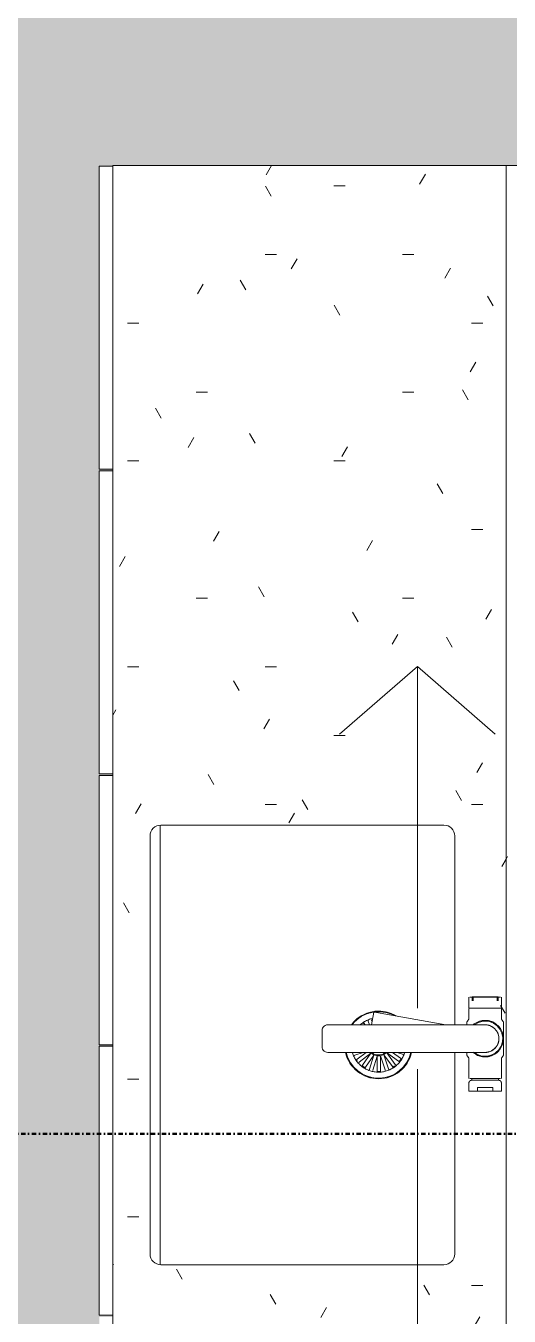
# Model space of a CAD drawing. Header units: millimetres. Extents: x -168557 to 193771, y -108373 to 197278.
# Drawn here: x 174054 to 174768, y -15590 to -13682 of the extents above; entities that cross this region are included whole.
import ezdxf

# ---------------------------------------------------------------- set-up
doc = ezdxf.new("R2010")
doc.units = ezdxf.units.MM
doc.linetypes.add('Dash dot', pattern=[15.875, 6.35, -4.7625, 0, -4.7625])
for name, color, linetype, lineweight in [('A-FLOR-PATT', 8, 'Continuous', 25), ('A-GLAZ', 151, 'Continuous', 9), ('G-ANNO-SYMB', 111, 'Continuous', 9), ('P-SANR-FIXT', 6, 'Continuous', 9), ('Q-CASE', 31, 'Continuous', 9)]:
    doc.layers.add(name, color=color, linetype=linetype, lineweight=lineweight)
pattern_1 = [(0, (182026.95, 0), (406.4, 101.6), [16.764, -288.036, 16.764, -288.036, -1625.6]), (0, (182026.95, 0), (406.4, 101.6), [-609.6, 16.764, -592.836, 16.764, -288.036, -711.2]), (0, (182026.95, 0), (406.4, 101.6), [-1524, 16.764, -186.436, 16.764, -491.236]), (120, (182179.35, 50.8), (-291.1882, 301.15272), [16.764, -288.036, 16.764, -288.036, -1625.6]), (120, (182179.35, 50.8), (-291.1882, 301.15272), [-609.6, 16.764, -592.836, 16.764, -288.036, -711.2]), (120, (182179.35, 50.8), (-291.1882, 301.15272), [-1524, 16.764, -186.436, 16.764, -491.236]), (240, (182230.15, 254), (-115.2118, -402.75272), [16.764, -288.036, 16.764, -288.036, -1625.6]), (240, (182230.15, 254), (-115.2118, -402.75272), [-609.6, 16.764, -592.836, 16.764, -288.036, -711.2]), (240, (182230.15, 254), (-115.2118, -402.75272), [-1524, 16.764, -186.436, 16.764, -491.236])]

# ---------------------------------------------------------------- blocks, each defined once
blk = doc.blocks.new('CRT_JAN_Correr_Vidro e Madeira_4 Folhas - 220x90 cm p 120-4292420-TERREO')
at = {"layer": 'A-GLAZ'}
for p, q in [((541.8, 240), (441.8, 355)), ((-558.2, 240), (-53.2, 240)), ((541.8, 240), (36.8, 240)), ((541.8, 240), (441.8, 125))]:
    blk.add_line(p, q, dxfattribs=at)
blk = doc.blocks.new('Blks_Coz_Caixa Baixa com 02 Portas - Branco-V22-TERREO')
at = {"layer": 'Q-CASE', "color": 55}
for p, q in [((324.1, -230), (-325.4, -230)), ((-399, -320), (-399, -300)), ((-1, -300), (-1, -320)), ((1, -320), (1, -300)), ((399, -300), (399, -320)), ((-399, -320), (-1, -320)), ((1, -320), (399, -320))]:
    blk.add_line(p, q, dxfattribs=at)
blk = doc.blocks.new('Blks_Coz_Caixa Baixa com Gaveteiros_0001 - Branco-3751011-TERREO')
at = {"layer": 'Q-CASE', "color": 55}
for p, q in [((-224, -320), (-224, -300)), ((224, -300), (224, -320)), ((-224, -320), (224, -320))]:
    blk.add_line(p, q, dxfattribs=at)
blk = doc.blocks.new('Blks_Coz_Caixa Baixa com 01 Porta - Branco 45cm largura-3891910-TERREO')
at = {"layer": 'Q-CASE', "color": 55}
for p, q in [((-224, -320), (-224, -300)), ((224, -300), (224, -320)), ((-224, -320), (224, -320))]:
    blk.add_line(p, q, dxfattribs=at)
blk = doc.blocks.new('Blks_Coz Franke_Cuba de Embutir Linea - Único-3966310-TERREO')
at = {"layer": 'P-SANR-FIXT', "color": 55}
for p, q in [((13.6, 148), (11, 140)), ((11, 133), (19.7, 145)), ((23.9, 142), (11.3, 124.5)), ((11.4, 124.6), (28.9, 137.3)), ((13.9, 148.9), (13.6, 148)), ((13.8, 148.5), (13.9, 148.9)), ((19.7, 145), (20.4, 146)), ((20.8, 146.6), (20, 145.5)), ((20.4, 146), (20.8, 146.6)), ((20.4, 146), (23.8, 143.6)), ((24.6, 142.8), (23.9, 142)), ((24.3, 142.4), (24.5, 142.8)), ((28.9, 137.3), (29.5, 137.8)), ((29.7, 137.9), (29.3, 137.6)), ((31.1, 136.3), (32.9, 133.8)), ((32.9, 133.8), (31.9, 133.1)), ((32.4, 133.4), (33.3, 134.1)), ((33.2, 134.1), (32.9, 133.8)), ((11.1, 124.4), (14.2, 120.1)), ((11.2, 124.5), (11.4, 124.6)), ((11.3, 124.5), (11.2, 124.4)), ((14.2, 120.3), (15.9, 115.4)), ((14.4, 120.4), (14.6, 120.5)), ((14.5, 120.4), (14.4, 120.3)), ((31.9, 133.1), (14.5, 120.4)), ((14.6, 120.5), (35.2, 127.2)), ((16, 115.5), (16, 110.3)), ((16.2, 115.5), (16.1, 115.5)), ((36.8, 122.2), (16.2, 115.5)), ((16.2, 115.5), (16.4, 115.5)), ((16.4, 115.5), (38, 115.5)), ((35.2, 127.2), (36.1, 127.5)), ((36.1, 127.5), (35.7, 127.3)), ((37.6, 122.5), (36.8, 122.2)), ((38, 115.5), (39.2, 115.5)), ((39.4, 115.5), (38.5, 115.5)), ((39.2, 115.5), (39.2, 110.3)), ((39.2, 115.5), (39.3, 115.5)), ((-37.3, 102.1), (-36.7, 102.3)), ((-36.7, 102.3), (-34.3, 103.1)), ((-35, 97.3), (-36, 97)), ((-36, 97), (-35.5, 97.2)), ((-29.7, 99.1), (-35, 97.3)), ((12.1, 101.5), (11, 100.7)), ((14.9, 105.8), (11.9, 101.5)), ((12.2, 101.3), (12.1, 101.4)), ((12.2, 101.4), (12.3, 101.2)), ((29.9, 88.9), (12.2, 101.3)), ((12.3, 101.2), (25.3, 83.9)), ((16.2, 110.7), (14.7, 105.7)), ((15.1, 105.6), (15, 105.7)), ((15.1, 105.7), (15.2, 105.6)), ((35.7, 99.3), (15.1, 105.6)), ((15.2, 105.6), (32.9, 93.2)), ((16.3, 110.7), (16.3, 110.7)), ((16.4, 110.7), (16.6, 110.6)), ((38, 110.3), (16.4, 110.3)), ((16.4, 110.3), (16.4, 110.3)), ((16.6, 110.6), (37.3, 104.3)), ((36.6, 99.1), (35.7, 99.3)), ((36.2, 99.2), (36.7, 99)), ((37.3, 104.3), (37.8, 104.2)), ((39.2, 110.3), (38, 110.3)), ((38.5, 110.3), (39.7, 110.3)), ((39.6, 110.3), (39.2, 110.3)), ((40, 111.7), (40, 113.3)), ((-32.1, 91.1), (-32.9, 90.6)), ((-32.9, 90.6), (-32.7, 90.7)), ((-32.7, 90.7), (-31.7, 91.4)), ((-31.5, 89.1), (-32.7, 90.7)), ((-31.7, 91.4), (-29.7, 92.9)), ((21.2, 80.8), (11, 94.2)), ((11, 89.8), (15.3, 77.5)), ((15.3, 77.5), (15.6, 76.5)), ((15.6, 76.5), (15.4, 77)), ((21.9, 79.8), (21.2, 80.8)), ((21.5, 80.4), (22, 79.7)), ((23.4, 81), (21.9, 79.8)), ((22.1, 79.6), (21.9, 79.8)), ((25.3, 83.9), (25.7, 83.4)), ((30.6, 88.4), (29.9, 88.9)), ((30.4, 88.6), (30.7, 88.3)), ((33.9, 92.5), (31.5, 89.1)), ((32.9, 93.2), (33.9, 92.5)), ((34.5, 92.1), (33.3, 92.9)), ((33.9, 92.5), (34.5, 92.1))]:
    blk.add_line(p, q, dxfattribs=at)
at = {"layer": 'P-SANR-FIXT', "color": 55, "flags": 128}
for points in [[(26.6, 153.9), (24.9, 154.9), (23.2, 155.9), (21.4, 156.8), (19.6, 157.6), (17.8, 158.4), (16, 159), (15.2, 159.3)], [(11, 151.2), (12.2, 150.8), (13.8, 150.3), (15.3, 149.7), (16.7, 149.1), (18.2, 148.4), (19.6, 147.6), (21, 146.8), (22.3, 145.9), (23.7, 145), (24.9, 144), (26.2, 143), (27.4, 141.9), (28.5, 140.8), (29.6, 139.7), (30.7, 138.5), (31.7, 137.2), (32.7, 135.9), (33.6, 134.6), (34.5, 133.2), (35.3, 131.8), (36, 130.4), (36.7, 129), (37.3, 127.5), (37.9, 126), (38.4, 124.4), (38.8, 122.9), (39.2, 121.3), (39.5, 119.8), (39.8, 118.2), (40, 116.6), (40.1, 115), (40.2, 113.4), (40.2, 112.5)], [(42.2, 137.7), (41.7, 138.6), (40.6, 140.3), (39.5, 141.9), (38.3, 143.4), (37, 144.9), (35.7, 146.4), (34.3, 147.8)], [(-46.1, 129.8), (-46.4, 129), (-47, 127.1), (-47.5, 125.2), (-48, 123.3), (-48.4, 121.4), (-48.7, 119.4), (-48.9, 117.5)], [(49, 116.9), (48.8, 118.4), (48.6, 120.3), (48.2, 122.3), (47.8, 124.2), (47.3, 126.1), (46.7, 128), (46, 129.8)], [(-49, 108.1), (-48.8, 106.6), (-48.6, 104.7), (-48.2, 102.7), (-47.8, 100.8), (-47.3, 98.9), (-46.7, 97), (-46, 95.2)], [(-29.7, 85.4), (-30.7, 86.5), (-31.7, 87.8), (-32.7, 89.1), (-33.6, 90.4), (-34.5, 91.8), (-35.3, 93.2), (-36, 94.6), (-36.7, 96), (-37.3, 97.5), (-37.9, 99), (-38.4, 100.6), (-38.8, 102.1), (-39.2, 103.7)], [(40.2, 112.5), (40.2, 110.9), (40.1, 109.3), (39.9, 107.7), (39.7, 106.1), (39.4, 104.5), (39.1, 102.9), (38.6, 101.4), (38.2, 99.9), (37.6, 98.3), (37, 96.8), (36.4, 95.4), (35.7, 93.9), (34.9, 92.5), (34.1, 91.1), (33.2, 89.8), (32.3, 88.5), (31.3, 87.2), (30.2, 86), (29.1, 84.8), (28, 83.7), (26.8, 82.6), (25.6, 81.5), (24.4, 80.5), (23.1, 79.6), (21.7, 78.7), (20.4, 77.8), (19, 77), (17.5, 76.3), (16.1, 75.6), (14.6, 75), (13.1, 74.5), (11.5, 74)], [(46.1, 95.2), (46.4, 96), (47, 97.9), (47.5, 99.8), (48, 101.7), (48.4, 103.6), (48.7, 105.6), (48.9, 107.5)], [(-42.2, 87.3), (-41.7, 86.4), (-40.6, 84.7), (-39.5, 83.1), (-38.3, 81.6), (-37, 80.1), (-35.7, 78.6), (-34.3, 77.2)], [(34, 76.9), (34.9, 77.8), (36.3, 79.3), (37.6, 80.7), (38.8, 82.3), (40, 83.8), (41.1, 85.5), (42.2, 87.1)], [(15.2, 65.7), (16.8, 66.3), (18.7, 67), (20.5, 67.8), (22.2, 68.6), (24, 69.5), (25.7, 70.5), (27.1, 71.5)]]:
    blk.add_lwpolyline(points, dxfattribs=at)
at = {"layer": 'P-SANR-FIXT', "color": 55}
for radius, start, end in [(50, 0, 77.2016), (50, 360, 77.1429), (49.2, 360, 77.0209), (50, 148.9235, 180), (50, 150.4702, 180), (49.2, 152.2991, 180), (14.8, 360, 39.0164), (50, 180, 188.0976), (50, 180, 233.1477), (50, 188.2755, 233.2806), (49.2, 180, 185.7457), (49.2, 188.5871, 232.6606), (49.2, 282.9791, 360), (50, 282.8571, 360), (50, 282.7984, 360), (14.8, 320.9836, 360)]:
    blk.add_arc((0, 112.5), radius, start, end, dxfattribs=at)
blk = doc.blocks.new('Blks_Coz Docol_Misturador Monocomando com Filtro - Cromado-3969051-TERREO')
at = {"layer": 'P-SANR-FIXT', "color": 55}
for p, q in [((-58.7, 23.9), (-61.5, 23.9)), ((-61.5, 22.8), (-61.5, 0)), ((-46, 23.9), (-58.7, 23.9)), ((-45, 0), (-45, 21.8)), ((-45, 21.8), (-45, 0)), ((-30.5, 23.9), (-44, 23.9)), ((-25.9, 26.3), (-27.3, 25.1)), ((0, 27), (-23.9, 27)), ((23.9, 27), (0, 27)), ((27.3, 25.1), (25.8, 26.3)), ((58.7, 23.9), (30.5, 23.9)), ((58.7, 22.8), (58.7, 0)), ((61.6, 19.9), (58.7, 19.9)), ((61.6, 0), (61.6, 19.9)), ((77.6, 23.9), (65.4, 23.9)), ((77.6, 23.9), (77.6, 11.3)), ((-55.9, 19), (-61.8, 19)), ((-61.8, 19), (-61.8, 0)), ((-55.9, 17.9), (-61.5, 17.9)), ((77.6, 11.3), (72, 11.3)), ((72, 6.3), (72, 11.3)), ((72, 6.3), (72, 0)), ((72, 0), (72, 6.3)), ((77.6, 11.3), (77.6, 6.3)), ((77.6, 8.5), (77.9, 8.5)), ((77.9, 7.2), (77.6, 7.2)), ((77.6, 0), (77.6, 6.3)), ((77.6, 6.3), (77.6, 0)), ((77.9, 8.5), (77.9, 7.2)), ((-61.8, 0), (-61.8, -19)), ((-61.8, -19), (-55.9, -19)), ((-61.5, 0), (-61.5, -22.8)), ((-61.5, -17.9), (-55.9, -17.9)), ((-45, 0), (-45, -21.8)), ((-45, -21.8), (-45, 0)), ((-20.4, -232.5), (-20.4, 0)), ((20.4, 0), (20.4, -232.4)), ((58.7, 0), (58.7, -22.8)), ((61.6, -19.9), (61.6, 0)), ((72, -6.3), (72, 0)), ((72, -6.3), (72, 0)), ((72, -11.3), (72, -6.3)), ((72, -11.3), (77.6, -11.3)), ((77.6, 0), (77.6, -6.3)), ((77.6, 0), (77.6, -6.3)), ((77.6, -6.3), (77.6, -11.3)), ((77.6, -7.2), (77.9, -7.2)), ((77.9, -8.5), (77.6, -8.5)), ((77.6, -11.3), (77.6, -23.9)), ((77.9, -7.2), (77.9, -8.5)), ((-61.5, -23.9), (-58.7, -23.9)), ((-58.7, -23.9), (-46, -23.9)), ((-44, -23.9), (-30.5, -23.9)), ((-27.3, -25.1), (-25.9, -26.3)), ((-23.9, -27), (-20.4, -27)), ((20.4, -27), (23.9, -27)), ((25.8, -26.3), (27.3, -25.1)), ((30.5, -23.9), (58.7, -23.9)), ((58.7, -19.9), (61.6, -19.9)), ((65.4, -23.9), (77.6, -23.9)), ((-38.5, -160.5), (-20.4, -58)), ((-39.2, -164.5), (-38.5, -160.5)), ((-39.2, -164.5), (-20.4, -167.8)), ((0, -240.9), (-11.9, -240.9)), ((11.8, -240.9), (0, -240.9))]:
    blk.add_line(p, q, dxfattribs=at)
at = {"layer": 'P-SANR-FIXT', "color": 55, "flags": 128}
for points in [[(-46, 23.9), (-46, 23.9), (-46, 23.9), (-45.9, 23.9), (-45.9, 23.9), (-45.8, 23.9), (-45.8, 23.9), (-45.8, 23.9), (-45.7, 23.9), (-45.7, 23.9), (-45.7, 23.8), (-45.6, 23.8), (-45.6, 23.8), (-45.5, 23.8), (-45.5, 23.8), (-45.5, 23.8), (-45.4, 23.7), (-45.4, 23.7), (-45.4, 23.7), (-45.4, 23.7), (-45.3, 23.6), (-45.3, 23.6), (-45.3, 23.6), (-45.2, 23.5), (-45.2, 23.5), (-45.2, 23.5), (-45.2, 23.4), (-45.2, 23.4), (-45.1, 23.4), (-45.1, 23.3), (-45.1, 23.3), (-45.1, 23.3), (-45.1, 23.2), (-45.1, 23.2), (-45.1, 23.1), (-45.1, 23.1), (-45, 23.1), (-45, 23), (-45, 23), (-45, 22.9), (-45, 22.9)], [(-45, 22.9), (-45, 23), (-45, 23), (-45, 23), (-45, 23.1), (-45, 23.1), (-45, 23.2), (-45, 23.2), (-45, 23.2), (-45, 23.3), (-45, 23.3), (-44.9, 23.4), (-44.9, 23.4), (-44.9, 23.4), (-44.9, 23.5), (-44.9, 23.5), (-44.8, 23.5), (-44.8, 23.6), (-44.8, 23.6), (-44.8, 23.6), (-44.7, 23.6), (-44.7, 23.7), (-44.7, 23.7), (-44.6, 23.7), (-44.6, 23.7), (-44.6, 23.8), (-44.5, 23.8), (-44.5, 23.8), (-44.5, 23.8), (-44.4, 23.8), (-44.4, 23.9), (-44.4, 23.9), (-44.3, 23.9), (-44.3, 23.9), (-44.2, 23.9), (-44.2, 23.9), (-44.2, 23.9), (-44.1, 23.9), (-44.1, 23.9), (-44.1, 23.9), (-44, 23.9)], [(-45, 0), (-45, 0.9), (-45, 1.8), (-45, 2.7), (-45, 3.7), (-45, 4.6), (-45, 5.4), (-45, 6.3), (-45, 7.2), (-45, 8.1), (-45, 8.9), (-45, 9.8), (-45, 10.6), (-45, 11.4), (-45, 12.2), (-45, 12.9), (-45, 13.7), (-45, 14.4), (-45, 15.1), (-45, 15.8), (-45, 16.4), (-45, 17.1), (-45, 17.7), (-45, 18.2), (-45, 18.8), (-45, 19.3), (-45, 19.8), (-45, 20.2), (-45, 20.6), (-45, 21), (-45, 21.4), (-45, 21.7), (-45, 22), (-45, 22.2), (-45, 22.4), (-45, 22.6), (-45, 22.7), (-45, 22.8), (-45, 22.9), (-45, 22.9), (-45, 22.9)], [(-45, 22.9), (-45, 22.9), (-45, 22.9), (-45, 22.8), (-45, 22.6), (-45, 22.5), (-45, 22.3), (-45, 22), (-45, 21.8), (-45, 21.5), (-45, 21.1), (-45, 20.7), (-45, 20.3), (-45, 19.9), (-45, 19.4), (-45, 18.9), (-45, 18.4), (-45, 17.8), (-45, 17.2), (-45, 16.6), (-45, 16), (-45, 15.3), (-45, 14.6), (-45, 13.9), (-45, 13.1), (-45, 12.4), (-45, 11.6), (-45, 10.8), (-45, 10), (-45, 9.2), (-45, 8.3), (-45, 7.4), (-45, 6.6), (-45, 5.7), (-45, 4.8), (-45, 3.9), (-45, 3), (-45, 2.1), (-45, 1.2), (-45, 0.2), (-45, 0)], [(-45, 0), (-45, 0.9), (-45, 1.8), (-45, 2.7), (-45, 3.7), (-45, 4.6), (-45, 5.4), (-45, 6.3), (-45, 7.2), (-45, 8.1), (-45, 8.9), (-45, 9.8), (-45, 10.6), (-45, 11.4), (-45, 12.2), (-45, 12.9), (-45, 13.7), (-45, 14.4), (-45, 15.1), (-45, 15.8), (-45, 16.4), (-45, 17.1), (-45, 17.7), (-45, 18.2), (-45, 18.8), (-45, 19.3), (-45, 19.8), (-45, 20.2), (-45, 20.6), (-45, 21), (-45, 21.4), (-45, 21.7), (-45, 22), (-45, 22.2), (-45, 22.4), (-45, 22.6), (-45, 22.7), (-45, 22.8), (-45, 22.9), (-45, 22.9), (-45, 22.9)], [(-45, 22.9), (-45, 22.9), (-45, 22.9), (-45, 22.8), (-45, 22.6), (-45, 22.5), (-45, 22.3), (-45, 22), (-45, 21.8), (-45, 21.5), (-45, 21.1), (-45, 20.7), (-45, 20.3), (-45, 19.9), (-45, 19.4), (-45, 18.9), (-45, 18.4), (-45, 17.8), (-45, 17.2), (-45, 16.6), (-45, 16), (-45, 15.3), (-45, 14.6), (-45, 13.9), (-45, 13.1), (-45, 12.4), (-45, 11.6), (-45, 10.8), (-45, 10), (-45, 9.2), (-45, 8.3), (-45, 7.4), (-45, 6.6), (-45, 5.7), (-45, 4.8), (-45, 3.9), (-45, 3), (-45, 2.1), (-45, 1.2), (-45, 0.2), (-45, 0)], [(-30.5, 23.9), (-30.3, 23.9), (-30.1, 23.9), (-29.9, 24), (-29.7, 24), (-29.5, 24), (-29.3, 24.1), (-29.1, 24.1), (-28.9, 24.2), (-28.7, 24.2), (-28.5, 24.3), (-28.4, 24.4), (-28.2, 24.5), (-28, 24.6), (-27.8, 24.7), (-27.7, 24.8), (-27.5, 24.9), (-27.3, 25), (-27.3, 25.1)], [(27, 0), (27, 1.1), (26.9, 2.2), (26.8, 3.2), (26.7, 4.3), (26.5, 5.4), (26.2, 6.4), (26, 7.5), (25.6, 8.5), (25.3, 9.5), (24.9, 10.5), (24.4, 11.5), (24, 12.5), (23.4, 13.4), (22.9, 14.4), (22.3, 15.3), (21.7, 16.1), (21, 17), (20.3, 17.8), (19.6, 18.6), (18.8, 19.4), (18, 20.1), (17.2, 20.8), (16.4, 21.5), (15.5, 22.1), (14.6, 22.7), (13.7, 23.3), (12.7, 23.8), (11.8, 24.3), (10.8, 24.8), (9.8, 25.2), (8.8, 25.6), (7.7, 25.9), (6.7, 26.2), (5.7, 26.4), (4.6, 26.6), (3.5, 26.8), (2.4, 26.9), (1.4, 27), (0.3, 27), (-0.8, 27), (-1.9, 27), (-2.9, 26.9), (-4, 26.7), (-5.1, 26.5), (-6.1, 26.3), (-7.2, 26), (-8.2, 25.7), (-9.2, 25.4), (-10.3, 25), (-11.2, 24.6), (-12.2, 24.1), (-13.2, 23.6), (-14.1, 23), (-15, 22.5), (-15.9, 21.8), (-16.8, 21.2), (-17.6, 20.5), (-18.4, 19.8), (-19.2, 19), (-19.9, 18.3), (-20.6, 17.4), (-21.3, 16.6), (-22, 15.7), (-22.6, 14.8), (-23.2, 13.9), (-23.7, 13), (-24.2, 12), (-24.7, 11.1), (-25.1, 10.1), (-25.5, 9.1), (-25.8, 8), (-26.1, 7), (-26.4, 5.9), (-26.6, 4.9), (-26.7, 3.8), (-26.9, 2.7), (-27, 1.7), (-27, 0.6), (-27, 0)], [(-26, 0), (-25.2, 6.4), (-22.8, 12.5), (-19, 17.7), (-14, 21.9), (-8.2, 24.7), (-1.8, 25.9), (4.7, 25.6), (10.9, 23.6), (16.4, 20.2), (20.9, 15.5), (24.1, 9.9), (25.5, 4.9), (26, 0)], [(-25.9, 26.3), (-25.8, 26.4), (-25.7, 26.4), (-25.6, 26.5), (-25.5, 26.6), (-25.4, 26.6), (-25.2, 26.7), (-25.1, 26.7), (-25, 26.8), (-24.9, 26.8), (-24.8, 26.9), (-24.7, 26.9), (-24.5, 26.9), (-24.4, 27), (-24.3, 27), (-24.2, 27), (-24, 27), (-23.9, 27), (-23.9, 27)], [(-20.4, 0), (-19.8, 4.9), (-18.1, 9.5), (-15.3, 13.5), (-11.6, 16.8), (-7.2, 19.1), (-2.5, 20.2), (2.5, 20.2), (7.2, 19.1), (11.6, 16.8), (15.3, 13.5), (18.1, 9.5), (19.8, 4.9), (20.4, 0)], [(3.5, 20.1), (2.7, 20.2), (1.9, 20.3), (1.1, 20.3), (0.3, 20.4), (-0.5, 20.4), (-1.3, 20.3), (-2.1, 20.3), (-3, 20.1), (-3.8, 20), (-4.6, 19.8), (-5.3, 19.7), (-6.1, 19.4), (-6.9, 19.2), (-7.7, 18.9), (-8.4, 18.5), (-9.1, 18.2), (-9.9, 17.8), (-10.6, 17.4), (-11.3, 17), (-11.9, 16.5), (-12.6, 16), (-13.2, 15.5), (-13.8, 15), (-14.4, 14.4), (-15, 13.8), (-15.5, 13.2)], [(7.9, 18.8), (7.1, 19.1), (6.3, 19.4), (5.6, 19.6), (4.8, 19.8), (4, 20)], [(23.9, 27), (24, 27), (24.1, 27), (24.3, 27), (24.4, 27), (24.5, 27), (24.6, 26.9), (24.7, 26.9), (24.8, 26.9), (25, 26.8), (25.1, 26.8), (25.2, 26.7), (25.3, 26.7), (25.4, 26.6), (25.5, 26.6), (25.6, 26.5), (25.7, 26.4), (25.8, 26.3), (25.8, 26.3)], [(27.3, 25.1), (27.4, 25), (27.6, 24.9), (27.7, 24.7), (27.9, 24.6), (28.1, 24.5), (28.3, 24.4), (28.4, 24.4), (28.6, 24.3), (28.8, 24.2), (29, 24.2), (29.2, 24.1), (29.4, 24), (29.6, 24), (29.8, 24), (30, 24), (30.2, 23.9), (30.4, 23.9), (30.5, 23.9)], [(61.6, 20.1), (61.6, 20.3), (61.6, 20.4), (61.6, 20.6), (61.7, 20.7), (61.7, 20.9), (61.7, 21), (61.8, 21.2), (61.8, 21.3), (61.9, 21.5), (61.9, 21.6), (62, 21.8), (62, 21.9), (62.1, 22), (62.2, 22.1), (62.3, 22.3), (62.4, 22.4), (62.5, 22.5), (62.6, 22.6), (62.7, 22.7), (62.8, 22.9), (62.9, 23), (63, 23.1), (63.1, 23.2), (63.2, 23.2), (63.4, 23.3), (63.5, 23.4), (63.6, 23.5), (63.7, 23.5), (63.9, 23.6), (64, 23.7), (64.2, 23.7), (64.3, 23.8), (64.5, 23.8), (64.6, 23.8), (64.8, 23.9), (64.9, 23.9), (65.1, 23.9), (65.2, 23.9), (65.4, 23.9), (65.4, 23.9)], [(61.6, 16.9), (61.6, 17.4), (61.6, 17.8), (61.6, 18.1), (61.6, 18.5), (61.6, 18.8), (61.6, 19), (61.6, 19.3), (61.6, 19.5), (61.6, 19.7), (61.6, 19.8), (61.6, 20), (61.6, 20.1), (61.6, 20.1), (61.6, 20.1), (61.6, 20.1)], [(61.6, 20.1), (61.6, 20.1), (61.6, 20.1), (61.6, 20), (61.6, 19.9), (61.6, 19.7), (61.6, 19.6), (61.6, 19.4), (61.6, 19.1), (61.6, 18.8), (61.6, 18.5), (61.6, 18.2), (61.6, 17.9), (61.6, 17.5), (61.6, 17.1), (61.6, 16.6), (61.6, 16.2), (61.6, 15.7), (61.6, 15.1), (61.6, 14.6), (61.6, 14), (61.6, 13.4), (61.6, 12.8), (61.6, 12.2), (61.6, 11.5), (61.6, 10.9), (61.6, 10.2), (61.6, 9.5), (61.6, 8.8), (61.6, 8), (61.6, 7.3), (61.6, 6.5), (61.6, 5.8), (61.6, 5), (61.6, 4.2), (61.6, 3.4), (61.6, 2.6), (61.6, 1.8), (61.6, 1), (61.6, 0.2), (61.6, 0)], [(-16, 12.6), (-16.5, 11.9), (-17, 11.3), (-17.4, 10.6), (-17.8, 9.9), (-18.2, 9.1), (-18.6, 8.4), (-18.9, 7.7), (-19.2, 6.9), (-19.4, 6.1), (-19.7, 5.3), (-19.9, 4.6), (-20, 3.8), (-20.2, 2.9), (-20.3, 2.1), (-20.3, 1.3), (-20.4, 0.5), (-20.4, -0.3)], [(14, 14.8), (13.4, 15.4), (12.7, 15.9), (12.1, 16.4), (11.4, 16.9), (10.8, 17.3), (10.1, 17.7), (9.3, 18.1), (8.6, 18.5)], [(20.4, 0.3), (20.3, 1.1), (20.3, 1.9), (20.2, 2.7), (20.1, 3.5), (19.9, 4.3), (19.7, 5.1), (19.5, 5.9), (19.2, 6.7), (19, 7.5), (18.6, 8.2), (18.3, 8.9), (17.9, 9.7), (17.5, 10.4), (17.1, 11.1), (16.6, 11.7), (16.2, 12.4), (15.6, 13), (15.1, 13.7), (14.6, 14.2)], [(-45, 0), (-45, -0.9), (-45, -1.8), (-45, -2.7), (-45, -3.7), (-45, -4.6), (-45, -5.4), (-45, -6.3), (-45, -7.2), (-45, -8.1), (-45, -8.9), (-45, -9.8), (-45, -10.6), (-45, -11.4), (-45, -12.2), (-45, -12.9), (-45, -13.7), (-45, -14.4), (-45, -15.1), (-45, -15.8), (-45, -16.4), (-45, -17.1), (-45, -17.7), (-45, -18.2), (-45, -18.8), (-45, -19.3), (-45, -19.8), (-45, -20.2), (-45, -20.6), (-45, -21), (-45, -21.4), (-45, -21.7), (-45, -22), (-45, -22.2), (-45, -22.4), (-45, -22.6), (-45, -22.7), (-45, -22.8), (-45, -22.9), (-45, -22.9), (-45, -22.9)], [(-45, -22.9), (-45, -22.9), (-45, -22.9), (-45, -22.8), (-45, -22.6), (-45, -22.5), (-45, -22.3), (-45, -22), (-45, -21.8), (-45, -21.5), (-45, -21.1), (-45, -20.7), (-45, -20.3), (-45, -19.9), (-45, -19.4), (-45, -18.9), (-45, -18.4), (-45, -17.8), (-45, -17.2), (-45, -16.6), (-45, -16), (-45, -15.3), (-45, -14.6), (-45, -13.9), (-45, -13.1), (-45, -12.4), (-45, -11.6), (-45, -10.8), (-45, -10), (-45, -9.2), (-45, -8.3), (-45, -7.4), (-45, -6.6), (-45, -5.7), (-45, -4.8), (-45, -3.9), (-45, -3), (-45, -2.1), (-45, -1.2), (-45, -0.2), (-45, 0)], [(-45, 0), (-45, -0.9), (-45, -1.8), (-45, -2.7), (-45, -3.7), (-45, -4.6), (-45, -5.4), (-45, -6.3), (-45, -7.2), (-45, -8.1), (-45, -8.9), (-45, -9.8), (-45, -10.6), (-45, -11.4), (-45, -12.2), (-45, -12.9), (-45, -13.7), (-45, -14.4), (-45, -15.1), (-45, -15.8), (-45, -16.4), (-45, -17.1), (-45, -17.7), (-45, -18.2), (-45, -18.8), (-45, -19.3), (-45, -19.8), (-45, -20.2), (-45, -20.6), (-45, -21), (-45, -21.4), (-45, -21.7), (-45, -22), (-45, -22.2), (-45, -22.4), (-45, -22.6), (-45, -22.7), (-45, -22.8), (-45, -22.9), (-45, -22.9), (-45, -22.9)], [(-45, -22.9), (-45, -22.9), (-45, -22.9), (-45, -22.8), (-45, -22.6), (-45, -22.5), (-45, -22.3), (-45, -22), (-45, -21.8), (-45, -21.5), (-45, -21.1), (-45, -20.7), (-45, -20.3), (-45, -19.9), (-45, -19.4), (-45, -18.9), (-45, -18.4), (-45, -17.8), (-45, -17.2), (-45, -16.6), (-45, -16), (-45, -15.3), (-45, -14.6), (-45, -13.9), (-45, -13.1), (-45, -12.4), (-45, -11.6), (-45, -10.8), (-45, -10), (-45, -9.2), (-45, -8.3), (-45, -7.4), (-45, -6.6), (-45, -5.7), (-45, -4.8), (-45, -3.9), (-45, -3), (-45, -2.1), (-45, -1.2), (-45, -0.2), (-45, 0)], [(-27, 0), (-27, -1.1), (-26.9, -2.2), (-26.8, -3.2), (-26.7, -4.3), (-26.5, -5.4), (-26.2, -6.4), (-26, -7.5), (-25.6, -8.5), (-25.3, -9.5), (-24.9, -10.5), (-24.4, -11.5), (-24, -12.5), (-23.4, -13.4), (-22.9, -14.4), (-22.3, -15.3), (-21.7, -16.1), (-21, -17), (-20.4, -17.7)], [(-20.9, -15.5), (-24.1, -9.9), (-25.5, -4.9), (-26, 0)], [(20.2, -17.9), (20.6, -17.4), (21.3, -16.6), (22, -15.7), (22.6, -14.8), (23.2, -13.9), (23.7, -13), (24.2, -12), (24.7, -11.1), (25.1, -10.1), (25.5, -9.1), (25.8, -8), (26.1, -7), (26.4, -5.9), (26.6, -4.9), (26.7, -3.8), (26.9, -2.7), (27, -1.7), (27, -0.6), (27, 0)], [(26, 0), (25.2, -6.4), (22.8, -12.5), (20.4, -15.8)], [(61.6, 0), (61.6, -0.8), (61.6, -1.6), (61.6, -2.4), (61.6, -3.2), (61.6, -4), (61.6, -4.8), (61.6, -5.6), (61.6, -6.3), (61.6, -7.1), (61.6, -7.8), (61.6, -8.6), (61.6, -9.3), (61.6, -10), (61.6, -10.7), (61.6, -11.4), (61.6, -12), (61.6, -12.7), (61.6, -13.3), (61.6, -13.9), (61.6, -14.4), (61.6, -15), (61.6, -15.5), (61.6, -16), (61.6, -16.5), (61.6, -16.9), (61.6, -17.4), (61.6, -17.8), (61.6, -18.1), (61.6, -18.5), (61.6, -18.8), (61.6, -19), (61.6, -19.3), (61.6, -19.5), (61.6, -19.7), (61.6, -19.8), (61.6, -20), (61.6, -20.1), (61.6, -20.1), (61.6, -20.1), (61.6, -20.1)], [(61.6, -20.1), (61.6, -20.1), (61.6, -20.1), (61.6, -20), (61.6, -19.9), (61.6, -19.7), (61.6, -19.6), (61.6, -19.4), (61.6, -19.1), (61.6, -18.8), (61.6, -18.5), (61.6, -18.2), (61.6, -17.9), (61.6, -17.5), (61.6, -17.1)], [(-45, -22.9), (-45, -23), (-45, -23), (-45, -23), (-45.1, -23.1), (-45.1, -23.1), (-45.1, -23.2), (-45.1, -23.2), (-45.1, -23.2), (-45.1, -23.3), (-45.1, -23.3), (-45.1, -23.4), (-45.2, -23.4), (-45.2, -23.4), (-45.2, -23.5), (-45.2, -23.5), (-45.2, -23.5), (-45.3, -23.6), (-45.3, -23.6), (-45.3, -23.6), (-45.3, -23.6), (-45.4, -23.7), (-45.4, -23.7), (-45.4, -23.7), (-45.5, -23.7), (-45.5, -23.8), (-45.5, -23.8), (-45.6, -23.8), (-45.6, -23.8), (-45.6, -23.8), (-45.7, -23.9), (-45.7, -23.9), (-45.8, -23.9), (-45.8, -23.9), (-45.8, -23.9), (-45.9, -23.9), (-45.9, -23.9), (-45.9, -23.9), (-46, -23.9), (-46, -23.9), (-46, -23.9)], [(-44, -23.9), (-44.1, -23.9), (-44.1, -23.9), (-44.2, -23.9), (-44.2, -23.9), (-44.2, -23.9), (-44.3, -23.9), (-44.3, -23.9), (-44.4, -23.9), (-44.4, -23.9), (-44.4, -23.8), (-44.5, -23.8), (-44.5, -23.8), (-44.5, -23.8), (-44.6, -23.8), (-44.6, -23.8), (-44.6, -23.7), (-44.7, -23.7), (-44.7, -23.7), (-44.7, -23.7), (-44.8, -23.6), (-44.8, -23.6), (-44.8, -23.6), (-44.8, -23.5), (-44.9, -23.5), (-44.9, -23.5), (-44.9, -23.4), (-44.9, -23.4), (-44.9, -23.4), (-45, -23.3), (-45, -23.3), (-45, -23.3), (-45, -23.2), (-45, -23.2), (-45, -23.1), (-45, -23.1), (-45, -23.1), (-45, -23), (-45, -23), (-45, -22.9), (-45, -22.9)], [(-27.3, -25.1), (-27.4, -25), (-27.6, -24.9), (-27.7, -24.7), (-27.9, -24.6), (-28.1, -24.5), (-28.3, -24.4), (-28.4, -24.4), (-28.6, -24.3), (-28.8, -24.2), (-29, -24.2), (-29.2, -24.1), (-29.4, -24), (-29.6, -24), (-29.8, -24), (-30, -24), (-30.2, -23.9), (-30.4, -23.9), (-30.5, -23.9)], [(-23.9, -27), (-24, -27), (-24.1, -27), (-24.2, -27), (-24.4, -27), (-24.5, -27), (-24.6, -26.9), (-24.7, -26.9), (-24.8, -26.9), (-25, -26.8), (-25.1, -26.8), (-25.2, -26.7), (-25.3, -26.7), (-25.4, -26.6), (-25.5, -26.5), (-25.6, -26.5), (-25.7, -26.4), (-25.8, -26.3), (-25.9, -26.3)], [(25.8, -26.3), (25.7, -26.4), (25.7, -26.4), (25.6, -26.5), (25.5, -26.6), (25.3, -26.6), (25.2, -26.7), (25.1, -26.7), (25, -26.8), (24.9, -26.8), (24.8, -26.9), (24.7, -26.9), (24.6, -26.9), (24.4, -27), (24.3, -27), (24.2, -27), (24.1, -27), (24, -27), (23.9, -27)], [(30.5, -23.9), (30.3, -23.9), (30.1, -23.9), (29.9, -24), (29.7, -24), (29.5, -24), (29.3, -24.1), (29.1, -24.1), (28.9, -24.2), (28.7, -24.2), (28.5, -24.3), (28.4, -24.4), (28.2, -24.5), (28, -24.6), (27.8, -24.7), (27.7, -24.8), (27.5, -24.9), (27.3, -25), (27.3, -25.1)], [(65.4, -23.9), (65.2, -23.9), (65.1, -23.9), (64.9, -23.9), (64.8, -23.9), (64.6, -23.9), (64.5, -23.8), (64.4, -23.8), (64.2, -23.7), (64.1, -23.7), (63.9, -23.6), (63.8, -23.6), (63.6, -23.5), (63.5, -23.4), (63.4, -23.3), (63.3, -23.3), (63.1, -23.2), (63, -23.1), (62.9, -23), (62.8, -22.9), (62.7, -22.8), (62.6, -22.7), (62.5, -22.6), (62.4, -22.4), (62.3, -22.3), (62.2, -22.2), (62.1, -22.1), (62.1, -21.9), (62, -21.8), (61.9, -21.6), (61.9, -21.5), (61.8, -21.4), (61.8, -21.2), (61.7, -21.1), (61.7, -20.9), (61.7, -20.8), (61.6, -20.6), (61.6, -20.5), (61.6, -20.3), (61.6, -20.2), (61.6, -20.1)], [(-11.9, -240.9), (-13.8, -240.7), (-15.6, -240.1), (-17.2, -239.1), (-18.5, -237.8), (-19.5, -236.2), (-20.2, -234.4), (-20.4, -232.5)], [(20.4, -232.4), (20.2, -234.3), (19.5, -236.1), (18.5, -237.7), (17.2, -239.1), (15.5, -240.1), (13.7, -240.7), (11.8, -240.9)]]:
    blk.add_lwpolyline(points, dxfattribs=at)
at = {"layer": 'P-SANR-FIXT', "color": 55}
for start, end in [(141.346, 144), (322.1902, 324)]:
    blk.add_arc((0, 0), 26, start, end, dxfattribs=at)

msp = doc.modelspace()

# ---------------------------------------------------------------- hatches: boundary and pattern name
at = {"layer": 'A-FLOR-PATT', "lineweight": 9}
h = msp.add_hatch(dxfattribs=at)
h.set_pattern_fill('FP_6', color=9, style=0, pattern_type=2)
h.set_pattern_definition(pattern_1)
h.paths.add_polyline_path([(174773.796, -5639.186), (174776.037, -5640.48), (174775.714, -5639.981), (174774.832, -5639.615)])
h.paths.add_polyline_path([(174772.332, -5635.651), (174773.001, -5638.151), (174773.001, -5637.268), (174772.502, -5636.062)])
h.paths.add_polyline_path([(170982.332, -19319.651), (174082.332, -19319.651), (174082.332, -17819.651), (174072.332, -17819.651), (174072.332, -17359.651), (174082.332, -17359.651), (174082.332, -17039.651), (174072.332, -17039.651), (174072.332, -16739.651), (174082.332, -16739.651), (174082.332, -16489.651), (174182.332, -16489.651), (174182.332, -16488.651), (174162.332, -16488.651), (174162.332, -16040.651), (174182.332, -16040.306), (174182.332, -16039.306), (174162.332, -16039.306), (174162.332, -15591.306), (174182.332, -15591.306), (174182.332, -15588.651), (174162.332, -15588.651), (174162.332, -15190.651), (174182.332, -15190.651), (174182.332, -15188.651), (174162.332, -15188.651), (174162.332, -14790.651), (174182.332, -14790.651), (174182.332, -14787.995), (174162.332, -14787.995), (174162.332, -14339.995), (174182.332, -14339.995), (174182.332, -14337.995), (174162.332, -14337.995), (174162.332, -13889.995), (174182.332, -13889.995), (174182.332, -13888.995), (174782.332, -13888.995), (174782.332, -13088.651), (174772.332, -13088.651), (174772.332, -12988.651), (174782.332, -12988.651), (174782.332, -8790.651), (174772.332, -8790.651), (174772.332, -8690.651), (174782.332, -8690.651), (174782.332, -8139.651), (174772.332, -8139.651), (174772.332, -5539.651), (174782.332, -5539.651), (174782.332, -5299.651), (175363.332, -5299.651), (175363.332, -5289.651), (175463.332, -5289.651), (175463.332, -5299.651), (178961.332, -5299.291), (178961.332, -5289.651), (179061.332, -5289.651), (179061.332, -5299.651), (179642.332, -5299.651), (179642.332, -3999.651), (179582.332, -3999.651), (179582.332, -5289.651), (179502.332, -5289.651), (179502.332, -3999.651), (179442.332, -3999.651), (179442.332, -3939.651), (174982.332, -3939.651), (174982.332, -3999.651), (174782.332, -3999.651), (174782.332, -3939.651), (170982.332, -3939.651), (170982.332, -3999.651), (170922.332, -3999.651), (170922.332, -7934.651), (170982.332, -7934.651), (170982.332, -8134.651), (170782.332, -8134.651), (170782.332, -11579.651), (170982.332, -11579.651), (170982.332, -11779.651), (170782.332, -11779.651), (170782.332, -15224.651), (170982.332, -15224.651), (170982.332, -15424.651), (170782.332, -15424.651), (170782.332, -19119.651), (170982.332, -19119.651)])
h.paths.add_polyline_path([(172688.18, -12639.651), (172072.469, -12639.651), (172065.307, -12579.899), (172062.677, -12550.623), (172061.307, -12519.514), (172061.556, -12494.655), (172062.876, -12474.035), (172071.203, -12386.721), (172071.513, -12366.861), (172070.046, -12297.499), (172070.827, -12270.424), (172073.243, -12241.428), (172077.412, -12214.298), (172083.437, -12186.75), (172095.477, -12141.569), (172107.339, -12096.311), (172112.879, -12069.376), (172116.391, -12045.28), (172118.492, -12023.202), (172120.292, -11992.069), (172121.349, -11949.9), (172121.084, -11900.849), (172119.191, -11819.598), (172115.198, -11653.255), (172114.48, -11570.799), (172115.331, -11497.502), (172117.691, -11352.01), (172116.589, -11315.523), (172114.885, -11290.148), (172113.045, -11271.091), (172109.756, -11245.91), (172105.662, -11221.69), (172100.82, -11198.484), (172095.283, -11176.335), (172085.85, -11144.054), (172067.969, -11084.788), (172056.564, -11041.426), (172045.449, -10993.786), (172035.436, -10945.504), (172027.094, -10899.598), (172017.01, -10838.107), (172000.274, -11024.17), (171985.906, -11195.388), (171982.693, -11242.241), (171980.126, -11296.47), (171978.681, -11352.339), (171977.818, -11431.814), (171977.461, -11584.193), (171977.957, -12022.534), (171979.669, -12070.776), (171982.331, -12112.014), (171986.759, -12161.794), (171996.557, -12261.867), (171997.927, -12292.114), (171998.141, -12341.091), (171997.703, -12423.813), (172000.484, -12559.033), (171999.995, -12586.024), (171999.246, -12608.428), (171997.838, -12639.651), (171628.026, -12639.651), (171624.156, -12567.036), (171623.473, -12539.177), (171623.33, -12508.153), (171624.486, -12416.828), (171626.443, -12274.518), (171626.517, -12185.753), (171625.407, -12106.52), (171622.518, -12010.611), (171618.152, -11898.429), (171613.098, -11802.975), (171603.944, -11642.226), (171602.389, -11581.055), (171599.327, -11379.554), (171598.53, -11239.25), (171599.069, -11151.376), (171599.591, -11144.37), (171600.717, -11138.587), (171605.919, -11122.228), (171608.703, -11102.102), (171609.334, -11090.636), (171609.619, -11062.452), (171612.135, -11024.218), (171614.005, -10996.646), (171615.466, -10954.854), (171616.734, -10909.351), (171620.798, -10833.252), (171619.882, -10800.667), (171617.743, -10738.811), (171617.869, -10688.101), (171619.681, -10571.253), (171621.152, -10256.23), (171622.581, -10115.218), (171621.942, -10048.098), (171620.07, -9968.77), (171616.914, -9873.225), (171610.908, -9721.3), (171607.38, -9639.651), (171997.312, -9639.651), (171999.086, -9647.061), (172001.321, -9669.191), (172006.537, -9761.909), (172007.959, -9793.075), (172009.781, -9813.916), (172014.778, -9854.925), (172017.395, -9873.225), (172023.339, -9854.925), (172030.905, -9827.044), (172036.455, -9798.572), (172042.66, -9754.099), (172049.598, -9705.692), (172060.066, -9639.651), (172947.422, -9639.651), (172945.983, -9665.317), (172942.726, -9708.351), (172929.149, -9879.497), (172924.563, -9950.639), (172921.127, -10022.332), (172919.075, -10087.175), (172918.705, -10135.065), (172919.684, -10212.625), (172921.193, -10340.912), (172923.43, -10637.59), (172924.942, -10709.504), (172924.424, -10739.535), (172920.149, -10831.462), (172920.812, -10849.252), (172922.58, -10861.812), (172929.726, -10890.525), (172931.734, -10904.552), (172932.647, -10924.227), (172933.147, -10950.192), (172934.41, -10976.922), (172937.269, -10997.541), (172944.075, -11029.569), (172946.105, -11048.327), (172947.032, -11071.397), (172948.845, -11093.081), (172952.951, -11108.937), (172959.088, -11118.791), (172968.974, -11130.86), (172971.538, -11135.998), (172973.149, -11142.643), (172973.807, -11145.167), (172980.711, -11056.942), (172983.6, -11006.321), (172985.483, -10951.358), (172986.656, -10873.221), (172987.176, -10745.982), (172987.021, -10278.237), (172986.032, -10232.48), (172984.029, -10191.115), (172980.235, -10142.426), (172971.463, -10054.678), (172968.294, -10020.551), (172966.736, -9987.187), (172966.522, -9938.21), (172966.96, -9855.488), (172964.179, -9720.269), (172964.19, -9712.266), (172965.668, -9665.317), (172966.825, -9639.651), (173336.637, -9639.651), (173340.508, -9712.266), (173341.256, -9743.794), (173341.333, -9771.149), (173340.177, -9862.474), (173338.22, -10004.784), (173338.147, -10093.548), (173339.256, -10172.782), (173342.145, -10268.69), (173346.512, -10380.872), (173351.565, -10476.327), (173360.719, -10637.076), (173362.274, -10698.247), (173365.337, -10899.748), (173366.133, -11040.051), (173365.594, -11127.925), (173365.072, -11134.932), (173363.946, -11140.714), (173358.744, -11157.073), (173355.96, -11177.199), (173355.329, -11188.665), (173355.044, -11216.849), (173352.524, -11255.132), (173350.658, -11282.655), (173349.197, -11324.447), (173347.929, -11369.95), (173343.865, -11446.049), (173344.781, -11478.635), (173346.92, -11540.491), (173346.794, -11591.2), (173344.982, -11708.049), (173343.511, -12023.071), (173342.082, -12164.083), (173342.721, -12231.204), (173344.191, -12296.061), (173346.668, -12375.814), (173353.755, -12558.002), (173357.283, -12639.651), (172967.351, -12639.651), (172965.577, -12632.24), (172963.342, -12610.111), (172958.126, -12517.392), (172956.704, -12486.226), (172954.079, -12458.206), (172949.761, -12423.463), (172940.237, -12357.413), (172930.743, -12296.061), (172928.351, -12231.204), (172925.681, -12101.977), (172923.906, -11959.988), (172923.33, -11912.3), (172917.628, -11975.23), (172911.775, -12050.17), (172908.027, -12111.07), (172905.788, -12172.144), (172905.27, -12210.904), (172905.27, -12236.142), (172906.202, -12286.006), (172908.272, -12336.379), (172911.588, -12415.222), (172912.127, -12458.206), (172911.305, -12504.233), (172908.577, -12553.43), (172905.702, -12579.899), (172900.956, -12608.428), (172893.667, -12639.651), (172890.607, -12639.651)])
h.paths.add_polyline_path([(170782.332, -7934.651), (170842.332, -7934.651), (170842.332, -3999.651), (170782.332, -3999.651), (170782.332, -6720.216)])
h.paths.add_polyline_path([(176461.406, -3859.651), (179442.332, -3859.651), (179442.332, -3799.651), (174982.332, -3799.651), (174982.332, -3859.651)])
h.paths.add_polyline_path([(173604.766, -3859.651), (174782.332, -3859.651), (174782.332, -3799.651), (170982.332, -3799.651), (170982.332, -3859.651)])
at = {"layer": 'Q-CASE'}
h = msp.add_hatch(dxfattribs=at)
h.set_pattern_fill('FP_6', color=256, style=0, pattern_type=2)
h.set_pattern_definition(pattern_1)
h.paths.add_polyline_path([(174763.282, -16488.995), (174763.282, -13888.995), (174182.332, -13888.995), (174182.332, -16488.995), (174676.006, -16488.995)])
h.paths.add_polyline_path([(174732.332, -15135.359), (174732.332, -15135.611), (174733.281, -15135.423)])
h.paths.add_polyline_path([(174741.605, -15135.163), (174742.439, -15134.865), (174741.77, -15135.144)])
h.paths.add_polyline_path([(174586.736, -15513.995), (174253.332, -15513.995), (174245.332, -15511.852), (174239.475, -15505.995), (174237.332, -15497.995), (174237.332, -14879.995), (174239.475, -14871.995), (174245.332, -14866.139), (174253.332, -14863.995), (174671.332, -14863.995), (174679.332, -14866.139), (174685.188, -14871.995), (174687.332, -14879.995), (174687.332, -15159.265), (174706.641, -15159.265), (174706.936, -15154.779), (174708.454, -15154.539), (174708.454, -15154.186), (174707.341, -15153.779), (174708.392, -15152.125), (174708.454, -15151.026), (174709.088, -15150.885), (174708.856, -15150.323), (174709.576, -15149.167), (174709.576, -15135.611), (174714.452, -15135.148), (174723.588, -15134.757), (174739.815, -15135.18), (174755.087, -15135.611), (174755.641, -15150.199), (174756.153, -15150.537), (174756.209, -15152.393), (174756.97, -15153.779), (174756.929, -15154.293), (174756.97, -15154.781), (174757.943, -15154.782), (174758.022, -15155.792), (174758.58, -15173.705), (174758.972, -15176.012), (174758.759, -15184.439), (174758.022, -15191.894), (174757.942, -15203.547), (174757.239, -15204.066), (174757.345, -15204.595), (174757.942, -15204.597), (174756.209, -15207.747), (174756.504, -15207.945), (174755.087, -15210.134), (174754.716, -15238.306), (174752.258, -15238.306), (174752.71, -15241.453), (174754.716, -15242.278), (174755.389, -15243.495), (174755.853, -15243.619), (174755.087, -15245.051), (174756.252, -15257.261), (174708.411, -15257.261), (174709.576, -15245.051), (174709.493, -15243.368), (174709.992, -15242.939), (174710.296, -15242.151), (174712.405, -15241.267), (174711.953, -15238.306), (174709.576, -15238.306), (174709.04, -15209.509), (174708.464, -15208.534), (174709.066, -15208.417), (174708.464, -15207.879), (174708.454, -15206.908), (174707.318, -15204.705), (174716.454, -15205.404), (174711.606, -15203.832), (174709.46, -15203.547), (174706.641, -15203.547), (174706.641, -15200.037), (174687.332, -15200.037), (174687.332, -15497.995), (174685.188, -15505.995), (174679.332, -15511.852), (174671.332, -15513.995)])
h.paths.add_polyline_path([(174753.075, -15154.293), (174753.075, -15153.779), (174752.797, -15154.244)])
h.paths.add_polyline_path([(174722.99, -15134.54), (174718.268, -15134.272), (174714.305, -15134.058), (174713.922, -15133.611), (174709.576, -15133.611), (174709.576, -15118.146), (174755.087, -15118.146), (174755.087, -15133.611), (174752.914, -15133.611), (174752.872, -15134.293), (174750.977, -15134.296), (174749.183, -15134.293), (174748.568, -15133.611), (174734.661, -15134.091), (174724.848, -15134.519), (174723.556, -15134.534)])
h = msp.add_hatch(dxfattribs=at)
h.set_pattern_fill('FP_6', color=256, style=0, pattern_type=2)
h.set_pattern_definition(pattern_1)
h.paths.add_polyline_path([(174773.796, -14079.186), (174776.037, -14080.48), (174775.714, -14079.981), (174774.832, -14079.615)])
h.paths.add_polyline_path([(174772.332, -14075.651), (174773.001, -14078.151), (174773.001, -14077.268), (174772.502, -14076.062)])
h.paths.add_polyline_path([(174763.282, -16488.995), (174782.332, -16488.995), (174782.332, -16379.651), (174772.332, -16379.651), (174772.332, -13979.651), (174782.332, -13979.651), (174782.332, -13888.995), (174763.282, -13888.995), (174763.282, -16465.879)])

# ---------------------------------------------------------------- linework, layer by layer
at = {"layer": 'G-ANNO-SYMB', "linetype": 'Dash dot', "lineweight": 50}
msp.add_line((171890.227, -15320.551), (179239.219, -15320.551), dxfattribs=at)
at = {"layer": 'Q-CASE'}
for p, q in [((174182.332, -13888.995), (174182.332, -16488.995)), ((174763.282, -13888.995), (174182.332, -13888.995)), ((174763.282, -13888.995), (174782.332, -13888.995)), ((174763.282, -13888.995), (174763.282, -16488.995)), ((174253.332, -14863.995), (174671.332, -14863.995)), ((174237.332, -15497.995), (174237.332, -14879.995)), ((174687.332, -14879.995), (174687.332, -15159.265)), ((174687.332, -15200.037), (174687.332, -15497.995)), ((174671.332, -15513.995), (174253.332, -15513.995))]:
    msp.add_line(p, q, dxfattribs=at)
for centre, start, end in [((174253.332, -14879.995), 90, 180), ((174671.332, -14879.995), 0, 90), ((174253.332, -15497.995), 180, 270), ((174671.332, -15497.995), 270, 0)]:
    msp.add_arc(centre, 16, start, end, dxfattribs=at)

# ---------------------------------------------------------------- block references
at = {"layer": 'A-GLAZ', "rotation": 89.99999999999991}
msp.add_blockref('CRT_JAN_Correr_Vidro e Madeira_4 Folhas - 220x90 cm p 120-4292420-TERREO', (174872.332, -15171.462), dxfattribs=at)
at = {"layer": 'P-SANR-FIXT', "color": 55}
for name, p, rotation in [('Blks_Coz Docol_Misturador Monocomando com Filtro - Cromado-3969051-TERREO', (174732.332, -15179.651), 269.9999999999999), ('Blks_Coz Franke_Cuba de Embutir Linea - Único-3966310-TERREO', (174462.332, -15188.995), 269.9999999999997)]:
    msp.add_blockref(name, p, dxfattribs=dict(at, rotation=rotation))
at = {"layer": 'Q-CASE', "color": 55}
for name, p, rotation in [('Blks_Coz_Caixa Baixa com Gaveteiros_0001 - Branco-3751011-TERREO', (174482.332, -14113.995), 269.9999999999997), ('Blks_Coz_Caixa Baixa com 01 Porta - Branco 45cm largura-3891910-TERREO', (174482.332, -14563.995), 269.9999999999997), ('Blks_Coz_Caixa Baixa com 02 Portas - Branco-V22-TERREO', (174482.332, -15189.651), 269.9999999999993)]:
    msp.add_blockref(name, p, dxfattribs=dict(at, rotation=rotation))

doc.saveas('drawing.dxf')
